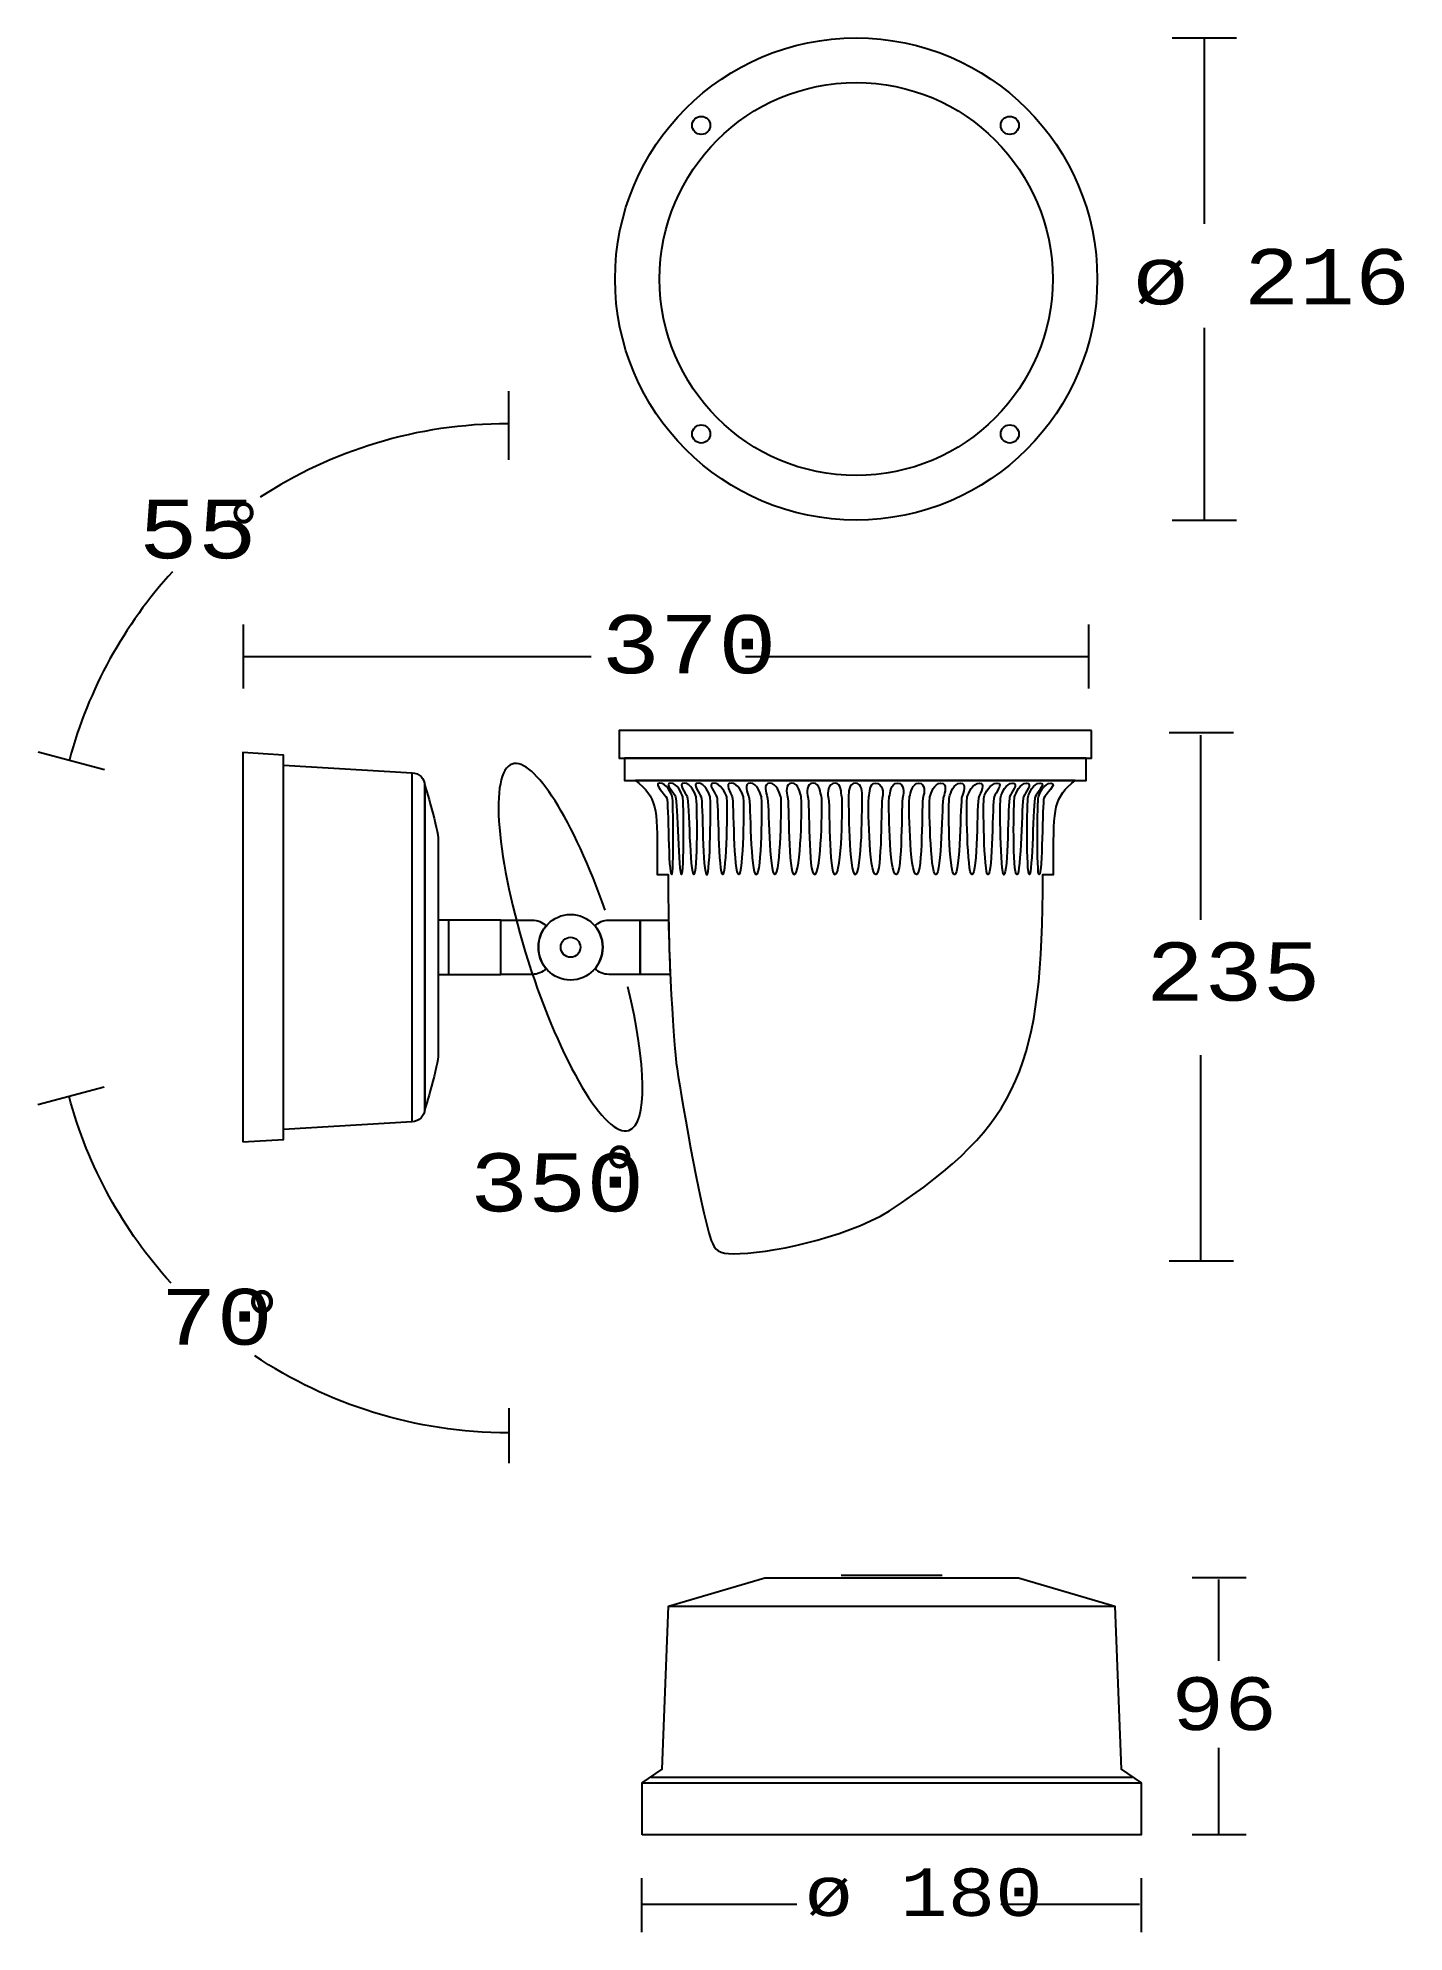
# Model space of a CAD drawing. Extents: x 5 to 186, y 17 to 268.
import ezdxf

# ---------------------------------------------------------------- set-up
doc = ezdxf.new("R2010")
doc.units = 0
doc.layers.add('LIVELLO_1', color=160, linetype='Continuous')
doc.styles.add('STD', font='txt')

# ---------------------------------------------------------------- blocks, each defined once
blk = doc.blocks.new('AI9-BLK1')
at = {"layer": 'LIVELLO_1', "color": 7}
for p, q in [((63.07, 125.55), (71.58, 125.55)), ((67.33, 125.55), (67.33, 100.89)), ((67.32, 87.06), (67.33, 61.58)), ((-24.97, 78.7), (-24.97, 69.59)), ((63.07, 61.58), (71.58, 61.58)), ((-60.13, 39.21), (-60.13, 47.72)), ((52.02, 39.21), (52.02, 47.72)), ((-60.13, 43.47), (-13.99, 43.47)), ((6.48, 43.47), (52.02, 43.47)), ((71.19, 33.34), (62.67, 33.34)), ((66.81, 33.03), (66.81, 8.56)), ((-87.35, 30.83), (-78.56, 28.47)), ((-37.76, -18.24), (-37.76, 28.04)), ((-32.87, 1.3), (-32.87, 8.51)), ((66.81, -9.41), (66.81, -36.58)), ((-87.39, -15.98), (-78.6, -13.62)), ((71.19, -36.74), (62.68, -36.74)), ((-24.87, -63.54), (-24.87, -56.26)), ((19.14, -78.39), (32.57, -78.39)), ((72.87, -78.75), (65.71, -78.75)), ((69.19, -79), (69.19, -89.76)), ((-3.75, -82.52), (55.46, -82.52)), ((69.19, -101.31), (69.19, -112.73)), ((-6.1, -105.19), (57.8, -105.19)), ((-7.26, -105.95), (58.97, -105.95)), ((72.88, -112.86), (65.71, -112.86)), ((-7.29, -125.76), (-7.29, -118.59)), ((59, -125.76), (59, -118.59)), ((13.26, -122.08), (-7.15, -122.08)), ((58.75, -122.08), (40.32, -122.08))]:
    blk.add_line(p, q, dxfattribs=at)
for points in [[(52.38, 33.66), (-10.3, 33.66), (-10.3, 29.98), (52.38, 29.98)], [(-60.19, -20.93), (-54.82, -20.59), (-54.82, 30.4), (-60.19, 30.74)], [(51.66, 29.98), (-9.57, 29.98), (-9.57, 27.04), (51.66, 27.04)], [(-34.28, 1.29), (-25.98, 1.3), (-25.98, 8.51), (-34.28, 8.51)], [(-7.26, -112.86), (-7.26, -105.95), (-4.57, -104.15), (-3.75, -82.52), (9.04, -78.75), (42.67, -78.75), (55.46, -82.52), (56.28, -104.15), (58.97, -105.95), (58.97, -112.86)]]:
    blk.add_lwpolyline(points, close=True, dxfattribs=at)
for centre, radius in [((21.15, 93.56), 31.98), ((21.15, 93.56), 26.07), ((0.59, 113.94), 1.2), ((41.53, 113.94), 1.2), ((0.59, 73), 1.2), ((41.53, 73), 1.2)]:
    blk.add_circle(centre, radius, dxfattribs=at)
for major_axis, ratio in [((0, -4.35), 0.980058), ((0, -1.33), 0.978529)]:
    blk.add_ellipse((-16.74, 4.9), major_axis=major_axis, ratio=ratio, dxfattribs=at)
for points in [[(-25.02, 74.36), (-37.16, 74.36), (-48.44, 70.78), (-57.89, 64.61)], [(-69.54, 54.73), (-75.94, 47.72), (-80.69, 39.2), (-83.22, 29.75)], [(-69.73, -39.67), (-76.03, -32.7), (-80.76, -24.25), (-83.26, -14.9)], [(-24.97, -59.51), (-37.41, -59.51), (-49.01, -55.75), (-58.62, -49.3)]]:
    blk.add_open_spline(points, degree=3, dxfattribs=at)
for points, knots in [([(-37.76, 28.04), (-37.76, 28.04), (-54.82, 29.07), (-54.82, 29.07), (-54.82, 29.07), (-54.82, -19.27), (-54.82, -19.27), (-54.82, -19.27), (-37.76, -18.24), (-37.76, -18.24), (-36.83, -18.24), (-36.08, -17.47), (-36.08, -16.52), (-36.08, -16.52), (-36.08, 26.33), (-36.08, 26.33), (-36.08, 27.28), (-36.83, 28.04), (-37.76, 28.04)], [0, 0, 0, 0, 1, 1, 1, 2, 2, 2, 3, 3, 3, 4, 4, 4, 5, 5, 5, 6, 6, 6, 6]), ([(-12.14, 9.82), (-16.3, 21.7), (-21.62, 30.15), (-24.48, 29.21), (-27.57, 28.18), (-26.62, 16.47), (-22.35, 3.04), (-18.07, -10.38), (-12.1, -20.43), (-9, -19.4), (-6.47, -18.56), (-6.65, -10.58), (-9.13, -0.37)], [0, 0, 0, 0, 1, 1, 1, 2, 2, 2, 3, 3, 3, 4, 4, 4, 4]), ([(-36.08, -16.7), (-36.08, -16.7), (-34.28, -10.66), (-34.28, -9.29), (-34.28, -9.29), (-34.28, 4.9), (-34.28, 4.9), (-34.28, 4.9), (-34.28, 19.1), (-34.28, 19.1), (-34.28, 20.46), (-36.08, 26.5), (-36.08, 26.5), (-36.05, 26.39), (-36.08, 26.27), (-36.08, 26.16), (-36.08, 26.16), (-36.08, -16.7), (-36.08, -16.7)], [0, 0, 0, 0, 1, 1, 1, 2, 2, 2, 3, 3, 3, 4, 4, 4, 5, 5, 5, 6, 6, 6, 6]), ([(-8.13, 27.04), (-8.13, 27.04), (50.22, 27.04), (50.22, 27.04), (47.34, 24.84), (47.34, 23.37), (47.34, 16.75), (47.34, 16.75), (47.34, 14.54), (47.34, 14.54), (47.34, 14.54), (45.9, 14.54), (45.9, 14.54), (45.9, -10.51), (43.02, -18.55), (25.58, -30.08), (19.29, -33.84), (9.37, -35.76), (4.86, -35.77), (2.96, -35.77), (2.41, -35.33), (1.93, -34), (0.31, -29.15), (-2.2, -13.87), (-2.73, -10.46), (-2.73, -10.46), (-3.81, 0.57), (-3.81, 14.54), (-3.81, 14.54), (-5.25, 14.54), (-5.25, 14.54), (-5.25, 14.54), (-5.25, 16.75), (-5.25, 16.75), (-5.25, 23.37), (-5.25, 24.84), (-8.13, 27.04)], [0, 0, 0, 0, 1, 1, 1, 2, 2, 2, 3, 3, 3, 4, 4, 4, 5, 5, 5, 6, 6, 6, 7, 7, 7, 8, 8, 8, 9, 9, 9, 10, 10, 10, 11, 11, 11, 12, 12, 12, 12]), ([(-3.97, 24.68), (-4.15, 25.15), (-5.82, 26.67), (-4.92, 26.67), (-4, 26.67), (-3.4, 25.36), (-3.24, 24.88), (-3.1, 24.47), (-3, 14.54), (-3.32, 14.54), (-3.81, 14.54), (-3.72, 24.02), (-3.97, 24.68)], [0, 0, 0, 0, 1, 1, 1, 2, 2, 2, 3, 3, 3, 4, 4, 4, 4]), ([(-2.8, 24.88), (-2.97, 25.36), (-4.36, 26.67), (-3.46, 26.67), (-2.54, 26.67), (-2.03, 25.36), (-1.86, 24.88), (-1.72, 24.47), (-1.62, 14.54), (-2.03, 14.54), (-2.44, 14.54), (-2.55, 24.22), (-2.8, 24.88)], [0, 0, 0, 0, 1, 1, 1, 2, 2, 2, 3, 3, 3, 4, 4, 4, 4]), ([(-1.26, 24.88), (-1.44, 25.36), (-2.58, 26.67), (-1.68, 26.67), (-0.76, 26.67), (-0.25, 25.36), (-0.08, 24.88), (0.06, 24.47), (0.22, 14.54), (-0.39, 14.54), (-0.94, 14.54), (-1.01, 24.22), (-1.26, 24.88)], [0, 0, 0, 0, 1, 1, 1, 2, 2, 2, 3, 3, 3, 4, 4, 4, 4]), ([(0.58, 24.88), (0.41, 25.36), (-0.72, 26.67), (0.18, 26.67), (1.1, 26.67), (1.61, 25.36), (1.77, 24.88), (1.92, 24.47), (1.79, 14.52), (1.35, 14.52), (0.74, 14.52), (0.83, 24.22), (0.58, 24.88)], [0, 0, 0, 0, 1, 1, 1, 2, 2, 2, 3, 3, 3, 4, 4, 4, 4]), ([(2.65, 24.88), (2.47, 25.36), (1.34, 26.67), (2.24, 26.67), (3.16, 26.67), (3.82, 25.36), (3.98, 24.88), (4.12, 24.47), (4, 14.52), (3.45, 14.54), (2.81, 14.56), (2.89, 24.22), (2.65, 24.88)], [0, 0, 0, 0, 1, 1, 1, 2, 2, 2, 3, 3, 3, 4, 4, 4, 4]), ([(4.69, 24.88), (4.51, 25.36), (3.67, 26.67), (4.57, 26.67), (5.49, 26.67), (6.04, 25.36), (6.2, 24.88), (6.35, 24.47), (6.23, 14.54), (5.58, 14.54), (4.81, 14.54), (4.94, 24.22), (4.69, 24.88)], [0, 0, 0, 0, 1, 1, 1, 2, 2, 2, 3, 3, 3, 4, 4, 4, 4]), ([(6.91, 24.88), (6.74, 25.36), (6.2, 26.67), (7.1, 26.67), (8.02, 26.67), (8.41, 25.36), (8.57, 24.88), (8.72, 24.47), (8.68, 14.52), (7.91, 14.54), (7.07, 14.56), (7.16, 24.22), (6.91, 24.88)], [0, 0, 0, 0, 1, 1, 1, 2, 2, 2, 3, 3, 3, 4, 4, 4, 4]), ([(9.36, 24.88), (9.18, 25.36), (8.79, 26.67), (9.69, 26.67), (10.61, 26.67), (10.99, 25.36), (11.16, 24.88), (11.3, 24.47), (11.14, 14.52), (10.37, 14.54), (9.56, 14.56), (9.61, 24.22), (9.36, 24.88)], [0, 0, 0, 0, 1, 1, 1, 2, 2, 2, 3, 3, 3, 4, 4, 4, 4]), ([(12.05, 24.88), (11.87, 25.36), (11.72, 26.67), (12.62, 26.67), (13.54, 26.67), (13.69, 25.36), (13.85, 24.88), (14, 24.47), (13.85, 14.54), (12.95, 14.54), (12.05, 14.54), (12.3, 24.22), (12.05, 24.88)], [0, 0, 0, 0, 1, 1, 1, 2, 2, 2, 3, 3, 3, 4, 4, 4, 4]), ([(14.74, 24.88), (14.57, 25.36), (14.55, 26.67), (15.45, 26.67), (16.37, 26.67), (16.38, 25.36), (16.55, 24.88), (16.69, 24.47), (16.55, 14.54), (15.64, 14.54), (14.74, 14.54), (14.99, 24.22), (14.74, 24.88)], [0, 0, 0, 0, 1, 1, 1, 2, 2, 2, 3, 3, 3, 4, 4, 4, 4]), ([(17.45, 24.88), (17.28, 25.36), (17.45, 26.67), (18.35, 26.67), (19.27, 26.67), (19.09, 25.36), (19.25, 24.88), (19.4, 24.47), (19.25, 14.54), (18.35, 14.54), (17.45, 14.54), (17.7, 24.22), (17.45, 24.88)], [0, 0, 0, 0, 1, 1, 1, 2, 2, 2, 3, 3, 3, 4, 4, 4, 4]), ([(20.14, 24.88), (20.14, 25.39), (20.15, 26.67), (21.04, 26.67), (21.97, 26.67), (21.95, 25.39), (21.95, 24.88), (21.95, 24.37), (21.95, 14.54), (21.04, 14.54), (20.14, 14.54), (20.14, 24.37), (20.14, 24.88)], [0, 0, 0, 0, 1, 1, 1, 2, 2, 2, 3, 3, 3, 4, 4, 4, 4]), ([(24.64, 24.88), (24.81, 25.36), (24.63, 26.67), (23.74, 26.67), (22.82, 26.67), (23, 25.36), (22.84, 24.88), (22.69, 24.47), (22.84, 14.54), (23.74, 14.54), (24.64, 14.54), (24.39, 24.22), (24.64, 24.88)], [0, 0, 0, 0, 1, 1, 1, 2, 2, 2, 3, 3, 3, 4, 4, 4, 4]), ([(27.34, 24.88), (27.52, 25.36), (27.54, 26.67), (26.64, 26.67), (25.72, 26.67), (25.71, 25.36), (25.54, 24.88), (25.4, 24.47), (25.54, 14.54), (26.44, 14.54), (27.34, 14.54), (27.1, 24.22), (27.34, 24.88)], [0, 0, 0, 0, 1, 1, 1, 2, 2, 2, 3, 3, 3, 4, 4, 4, 4]), ([(30.04, 24.88), (30.21, 25.36), (30.37, 26.67), (29.47, 26.67), (28.55, 26.67), (28.4, 25.36), (28.24, 24.88), (28.09, 24.47), (28.24, 14.54), (29.14, 14.54), (30.04, 14.54), (29.79, 24.22), (30.04, 24.88)], [0, 0, 0, 0, 1, 1, 1, 2, 2, 2, 3, 3, 3, 4, 4, 4, 4]), ([(32.73, 24.88), (32.91, 25.36), (33.3, 26.67), (32.4, 26.67), (31.48, 26.67), (31.1, 25.36), (30.93, 24.88), (30.79, 24.47), (30.95, 14.52), (31.72, 14.54), (32.52, 14.56), (32.48, 24.22), (32.73, 24.88)], [0, 0, 0, 0, 1, 1, 1, 2, 2, 2, 3, 3, 3, 4, 4, 4, 4]), ([(35.18, 24.88), (35.35, 25.36), (35.88, 26.67), (34.99, 26.67), (34.07, 26.67), (33.68, 25.36), (33.52, 24.88), (33.37, 24.47), (33.41, 14.52), (34.18, 14.54), (35.01, 14.56), (34.93, 24.22), (35.18, 24.88)], [0, 0, 0, 0, 1, 1, 1, 2, 2, 2, 3, 3, 3, 4, 4, 4, 4]), ([(37.4, 24.88), (37.58, 25.36), (38.42, 26.67), (37.52, 26.67), (36.6, 26.67), (36.05, 25.36), (35.88, 24.88), (35.74, 24.47), (35.86, 14.54), (36.51, 14.54), (37.28, 14.54), (37.15, 24.22), (37.4, 24.88)], [0, 0, 0, 0, 1, 1, 1, 2, 2, 2, 3, 3, 3, 4, 4, 4, 4]), ([(39.44, 24.88), (39.62, 25.36), (40.75, 26.67), (39.85, 26.67), (38.93, 26.67), (38.27, 25.36), (38.11, 24.88), (37.96, 24.47), (38.09, 14.52), (38.64, 14.54), (39.28, 14.56), (39.2, 24.22), (39.44, 24.88)], [0, 0, 0, 0, 1, 1, 1, 2, 2, 2, 3, 3, 3, 4, 4, 4, 4]), ([(41.51, 24.88), (41.68, 25.36), (42.81, 26.67), (41.91, 26.67), (40.99, 26.67), (40.48, 25.36), (40.32, 24.88), (40.17, 24.47), (40.29, 14.52), (40.74, 14.52), (41.34, 14.52), (41.26, 24.22), (41.51, 24.88)], [0, 0, 0, 0, 1, 1, 1, 2, 2, 2, 3, 3, 3, 4, 4, 4, 4]), ([(43.35, 24.88), (43.53, 25.36), (44.67, 26.67), (43.77, 26.67), (42.85, 26.67), (42.34, 25.36), (42.17, 24.88), (42.03, 24.47), (41.87, 14.54), (42.48, 14.54), (43.03, 14.54), (43.1, 24.22), (43.35, 24.88)], [0, 0, 0, 0, 1, 1, 1, 2, 2, 2, 3, 3, 3, 4, 4, 4, 4]), ([(44.89, 24.88), (45.06, 25.36), (46.44, 26.67), (45.55, 26.67), (44.62, 26.67), (44.12, 25.36), (43.95, 24.88), (43.81, 24.47), (43.71, 14.54), (44.12, 14.54), (44.53, 14.54), (44.64, 24.22), (44.89, 24.88)], [0, 0, 0, 0, 1, 1, 1, 2, 2, 2, 3, 3, 3, 4, 4, 4, 4]), ([(46.06, 24.68), (46.23, 25.15), (47.91, 26.67), (47.01, 26.67), (46.09, 26.67), (45.49, 25.36), (45.32, 24.88), (45.18, 24.47), (45.09, 14.54), (45.41, 14.54), (45.9, 14.54), (45.81, 24.02), (46.06, 24.68)], [0, 0, 0, 0, 1, 1, 1, 2, 2, 2, 3, 3, 3, 4, 4, 4, 4]), ([(-19.97, 7.74), (-20.46, 8.21), (-21.11, 8.51), (-21.84, 8.51), (-21.84, 8.51), (-25.98, 8.51), (-25.98, 8.51), (-25.98, 8.51), (-25.98, 1.3), (-25.98, 1.3), (-25.98, 1.3), (-21.84, 1.3), (-21.84, 1.3), (-21.11, 1.3), (-20.46, 1.59), (-19.97, 2.06), (-20.62, 2.83), (-21.01, 3.82), (-21.01, 4.9), (-21.01, 5.99), (-20.62, 6.98), (-19.97, 7.74)], [0, 0, 0, 0, 1, 1, 1, 2, 2, 2, 3, 3, 3, 4, 4, 4, 5, 5, 5, 6, 6, 6, 7, 7, 7, 7]), ([(-13.5, 2.06), (-13.02, 1.59), (-12.37, 1.3), (-11.64, 1.3), (-11.64, 1.3), (-7.5, 1.3), (-7.5, 1.3), (-7.5, 1.3), (-7.5, 8.51), (-7.5, 8.51), (-7.5, 8.51), (-11.64, 8.51), (-11.64, 8.51), (-12.37, 8.51), (-13.02, 8.21), (-13.5, 7.74), (-12.86, 6.98), (-12.47, 5.99), (-12.47, 4.9), (-12.47, 3.82), (-12.86, 2.83), (-13.5, 2.06)], [0, 0, 0, 0, 1, 1, 1, 2, 2, 2, 3, 3, 3, 4, 4, 4, 5, 5, 5, 6, 6, 6, 7, 7, 7, 7]), ([(-3.75, 8.51), (-3.75, 8.51), (-7.5, 8.51), (-7.5, 8.51), (-7.5, 8.51), (-7.5, 1.3), (-7.5, 1.3), (-7.5, 1.3), (-3.51, 1.29), (-3.51, 1.29), (-3.61, 3.49), (-3.69, 5.92), (-3.75, 8.51)], [0, 0, 0, 0, 1, 1, 1, 2, 2, 2, 3, 3, 3, 4, 4, 4, 4])]:
    blk.add_open_spline(points, degree=3, knots=knots, dxfattribs=at)
at = {"layer": 'LIVELLO_1', "color": 7, "attachment_point": 1, "style": 'STD'}
for s, insert, char_height in [('\\fCourier|b0|i0;\\H7.3347;\\C7;ø 216', (57.88, 97.53), 7.3347), ('\\fCourier|b0|i0;\\H7.7960;\\C7;55', (-74.01, 64.3), 7.796), ('\\fSymbol|b0|i0;\\H7.1766;\\C7;°', (-62.03, 63.89), 7.1766), ('\\fCourier|b0|i0;\\H7.7229;\\C7;370', (-12.63, 48.97), 7.7229), ('\\fCourier|b0|i0;\\H7.7130;\\C7;235', (59.58, 5.54), 7.713), ('\\fCourier|b0|i0;\\H7.7011;\\C7;350', (-30.09, -22.44), 7.7011), ('\\fSymbol|b0|i0;\\H7.6722;\\C7;°', (-12.28, -21.47), 7.6722), ('\\fCourier|b0|i0;\\H7.4058;\\C7;70', (-71.09, -40.42), 7.4058), ('\\fSymbol|b0|i0;\\H7.8178;\\C7;°', (-59.75, -40.67), 7.8178), ('\\fCourier|b0|i0;\\H7.0013;\\C7;96', (62.95, -91.95), 7.0013), ('\\fCourier|b0|i0;\\H6.2912;\\C7;ø 180', (14.37, -117.32), 6.2912)]:
    blk.add_mtext(s, dxfattribs=dict(at, insert=insert, char_height=char_height))

msp = doc.modelspace()

# ---------------------------------------------------------------- block references
at = {"layer": 'LIVELLO_1', "color": 7}
msp.add_blockref('AI9-BLK1', (91.974317, 142.570195), dxfattribs=at)

doc.saveas('drawing.dxf')
